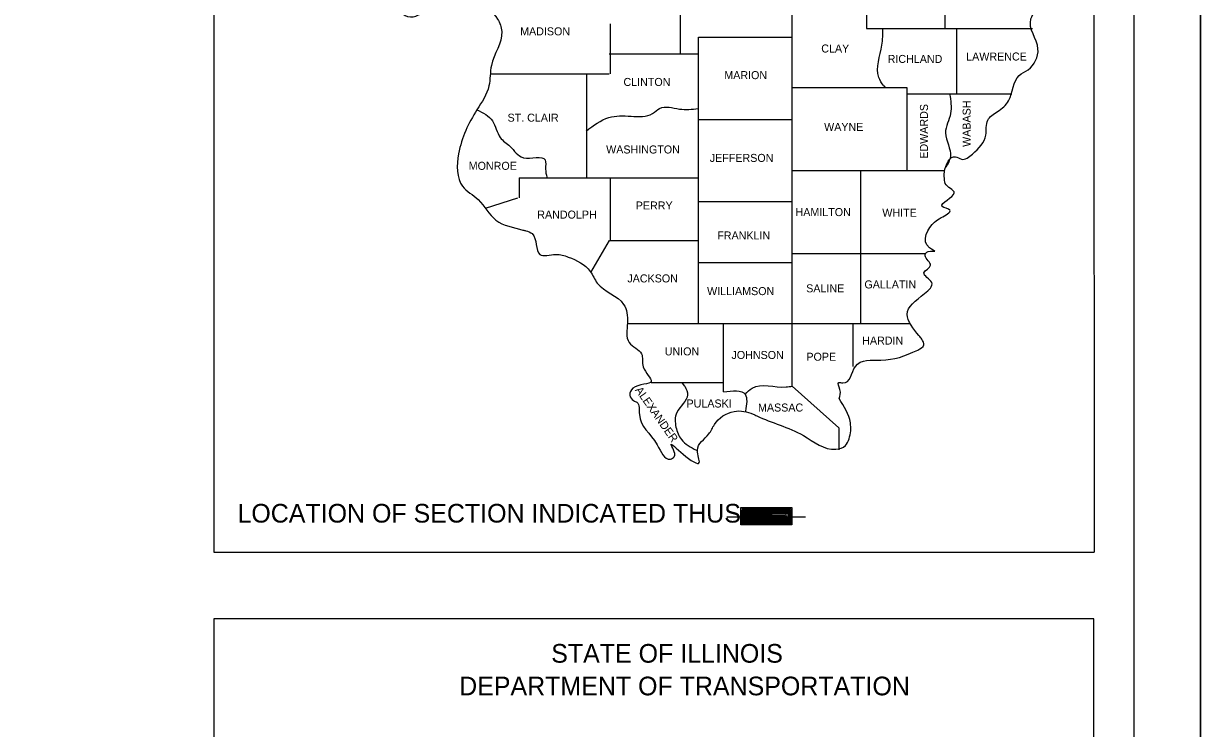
# Model space of a CAD drawing. Extents: x 0 to 2.83, y 0 to 1.83.
# Drawn here: x 2.098 to 2.833, y 0.651 to 1.091 of the extents above; entities that cross this region are included whole.
import ezdxf

# ---------------------------------------------------------------- set-up
doc = ezdxf.new("R2010")
doc.units = 0
doc.layers.add('SH_General_Details', color=7, linetype='Continuous')
doc.layers.add('SH_Printer_Plotting_Border', color=7, linetype='Continuous')

msp = doc.modelspace()

# ---------------------------------------------------------------- linework, layer by layer
at = {"layer": 'SH_General_Details'}
for p, q in [((2.79167, 1.79167), (2.79167, 0.04167)), ((2.21667, 1.63824), (2.21667, 0.76108)), ((2.76667, 1.63824), (2.76682, 0.76108)), ((2.50813, 1.14105), (2.50813, 1.07255)), ((2.62453, 1.13623), (2.62453, 1.08826)), ((2.67364, 1.13623), (2.67364, 1.08826)), ((2.57818, 0.86489), (2.57818, 1.09671)), ((2.46434, 1.09121), (2.46434, 1.05989)), ((2.51966, 0.90423), (2.51966, 1.08294)), ((2.51966, 1.08294), (2.57818, 1.08294)), ((2.62453, 1.08826), (2.72832, 1.08826)), ((2.68078, 1.08826), (2.68078, 1.04739)), ((2.46379, 1.07255), (2.51969, 1.07255)), ((2.38953, 1.05992), (2.46389, 1.05992)), ((2.44969, 1.05992), (2.44969, 0.99494)), ((2.63535, 1.05244), (2.6364, 1.05121)), ((2.57818, 1.05144), (2.64981, 1.05144)), ((2.64981, 1.05144), (2.64981, 0.99959)), ((2.64981, 1.04739), (2.71547, 1.04739)), ((2.51966, 1.03142), (2.57821, 1.03142)), ((2.40755, 0.99494), (2.51966, 0.99494)), ((2.40755, 0.99494), (2.40755, 0.98258)), ((2.46434, 0.99494), (2.46434, 0.95584)), ((2.57818, 0.99967), (2.67323, 0.99967)), ((2.62079, 0.99967), (2.62079, 0.90395)), ((2.38649, 0.97612), (2.40664, 0.9826)), ((2.51966, 0.98015), (2.57818, 0.98015)), ((2.45237, 0.93594), (2.46407, 0.95584)), ((2.46407, 0.95584), (2.51969, 0.95584)), ((2.51966, 0.94207), (2.57818, 0.94207)), ((2.57818, 0.94781), (2.66174, 0.94781)), ((2.47528, 0.90395), (2.65215, 0.90395)), ((2.53516, 0.86134), (2.53516, 0.90374)), ((2.61611, 0.90395), (2.61611, 0.87718)), ((2.48998, 0.86717), (2.53516, 0.86717)), ((2.51116, 0.86479), (2.50961, 0.86666)), ((2.57818, 0.86489), (2.60741, 0.83879)), ((2.60741, 0.83879), (2.60741, 0.825)), ((2.51829, 0.82487), (2.51906, 0.82466)), ((2.53741, 0.7833), (2.5866, 0.7833)), ((2.21667, 0.76108), (2.76682, 0.76108))]:
    msp.add_line(p, q, dxfattribs=at)
for points in [[(0, 1.83333), (2.83333, 1.83333), (2.83333, 0), (0, 0)], [(2.54615, 0.77829), (2.54615, 0.78898), (2.57804, 0.78898), (2.57804, 0.77829)], [(2.21667, 0.3993), (2.76667, 0.3993), (2.76667, 0.7195), (2.21667, 0.7195)]]:
    msp.add_lwpolyline(points, close=True, dxfattribs=at)
msp.add_lwpolyline([(2.54662, 0.78831), (2.57737, 0.78821), (2.57751, 0.77879), (2.54677, 0.77879), (2.54677, 0.7875), (2.57679, 0.78739), (2.57693, 0.77921), (2.54751, 0.77934), (2.54731, 0.78685), (2.57633, 0.78672), (2.57633, 0.77979), (2.54805, 0.78002), (2.54795, 0.78631), (2.5758, 0.78603), (2.5758, 0.78034), (2.54879, 0.78042), (2.54839, 0.78572), (2.57536, 0.78536), (2.57516, 0.78088), (2.54952, 0.78101), (2.54884, 0.78509), (2.57428, 0.78481), (2.57456, 0.78115), (2.55011, 0.78142), (2.54956, 0.78463), (2.57353, 0.78409), (2.57387, 0.78179), (2.55045, 0.78183), (2.55056, 0.78413), (2.57294, 0.7836), (2.57314, 0.78218), (2.55113, 0.7821), (2.55133, 0.78368), (2.57251, 0.783), (2.57256, 0.78247), (2.55187, 0.78247), (2.55194, 0.783), (2.57182, 0.78273)], dxfattribs=at)
for points in [[(2.3524, 1.62723), (2.35296, 1.622), (2.37512, 1.60586), (2.37825, 1.58956), (2.38842, 1.5807), (2.40554, 1.56862), (2.40674, 1.55772), (2.40728, 1.5465), (2.40343, 1.5291), (2.39692, 1.51972), (2.38722, 1.51423), (2.383, 1.50426), (2.37953, 1.49252), (2.36863, 1.4835), (2.36065, 1.48256), (2.35874, 1.48222), (2.3285, 1.46997), (2.29874, 1.46465), (2.29159, 1.4525), (2.29039, 1.43729), (2.29499, 1.43028), (2.3024, 1.42665), (2.30707, 1.41314), (2.30798, 1.40555), (2.30331, 1.39456), (2.29223, 1.383), (2.2817, 1.35571), (2.25092, 1.34246), (2.25331, 1.32887), (2.24726, 1.3145), (2.24551, 1.31265), (2.23828, 1.29947), (2.23608, 1.2863), (2.2359, 1.27313), (2.24139, 1.25513), (2.24176, 1.24584), (2.25047, 1.22744), (2.25376, 1.21443), (2.26887, 1.1999), (2.28408, 1.18824), (2.29187, 1.17533), (2.31136, 1.16604), (2.31924, 1.15751), (2.32694, 1.14484), (2.33034, 1.12955), (2.33051, 1.12702), (2.33326, 1.0995), (2.33629, 1.09644), (2.34298, 1.09603), (2.35773, 1.10667), (2.36376, 1.10624), (2.3941, 1.09418), (2.39665, 1.08648), (2.39016, 1.06529), (2.38868, 1.05244), (2.38117, 1.03759), (2.36973, 1.01005), (2.3722, 0.98971), (2.38191, 0.98142), (2.39298, 0.96859), (2.40993, 0.96242), (2.41176, 0.96192), (2.4157, 0.96015), (2.42046, 0.94714), (2.43045, 0.94714), (2.43824, 0.94554), (2.45197, 0.93658), (2.45637, 0.92924), (2.47285, 0.91597), (2.47524, 0.9045), (2.47634, 0.89216), (2.48403, 0.88508), (2.48513, 0.87688), (2.49008, 0.86784), (2.47854, 0.86354), (2.47671, 0.85923), (2.47908, 0.85585), (2.48102, 0.85484), (2.48266, 0.84723), (2.49383, 0.82816), (2.50208, 0.81936), (2.50446, 0.8208), (2.50245, 0.82841), (2.50996, 0.8224), (2.52012, 0.81709), (2.51893, 0.82468), (2.52608, 0.835), (2.52956, 0.8409), (2.54192, 0.8491), (2.55373, 0.84741), (2.55603, 0.84631), (2.58515, 0.83406), (2.6055, 0.82545), (2.61143, 0.82781), (2.61373, 0.83203), (2.61456, 0.842), (2.60749, 0.85712)], [(2.60749, 0.85712), (2.60805, 0.86286), (2.60724, 0.86717), (2.60979, 0.86692), (2.61767, 0.87721), (2.63361, 0.88118), (2.65661, 0.88743), (2.66044, 0.89064), (2.65916, 0.89419), (2.65742, 0.89647), (2.65001, 0.90973), (2.6609, 0.92273), (2.66539, 0.92958), (2.66054, 0.93573), (2.66465, 0.94039), (2.66127, 0.94638), (2.66319, 0.94892), (2.6674, 0.94917), (2.66402, 0.95129), (2.66713, 0.96733), (2.67134, 0.97019), (2.67675, 0.97484), (2.6719, 0.97721), (2.67949, 0.98558), (2.67381, 0.99156), (2.67344, 0.99334), (2.67327, 0.99882), (2.68023, 1.00821), (2.68389, 1.00668), (2.69085, 1.00989), (2.69918, 1.02171), (2.70039, 1.031), (2.70652, 1.03641), (2.7134, 1.04316), (2.71999, 1.05896), (2.72558, 1.06257), (2.7318, 1.07551), (2.72741, 1.09426), (2.72915, 1.09966), (2.72246, 1.10802), (2.72072, 1.11816), (2.71742, 1.12144), (2.71559, 1.12305), (2.71228, 1.12837), (2.71879, 1.14281), (2.71751, 1.14839), (2.71761, 1.15573), (2.7227, 1.16052)], [(2.63535, 1.05244), (2.63232, 1.05777), (2.63425, 1.07796), (2.63489, 1.088)], [(2.67654, 1.04739), (2.67718, 1.03522), (2.67398, 1.02306), (2.67709, 1.00836), (2.67416, 1.00152)], [(2.38112, 1.03747), (2.39089, 1.03058), (2.39574, 1.02018), (2.40177, 1.0147), (2.41022, 1.0076), (2.42377, 1.00618), (2.42403, 1.00043), (2.42485, 0.99544)], [(2.44947, 1.02425), (2.46359, 1.03268), (2.47751, 1.03354), (2.49096, 1.03522), (2.49527, 1.03843), (2.50773, 1.03801), (2.51936, 1.03826)], [(2.51116, 0.86479), (2.5128, 0.85948), (2.50602, 0.84842), (2.50556, 0.83921), (2.50896, 0.83152), (2.51829, 0.82487)], [(2.53516, 0.86134), (2.54879, 0.85981), (2.54906, 0.84934)], [(2.54879, 0.85973), (2.5531, 0.86363), (2.57435, 0.86437), (2.57818, 0.86489)]]:
    msp.add_spline(points, degree=3, dxfattribs=at)
at = {"layer": 'SH_Printer_Plotting_Border'}
msp.add_lwpolyline([(0, 0), (2.83333, 0), (2.83333, 1.83333), (0, 1.83333)], close=True, dxfattribs=at)

# ---------------------------------------------------------------- texts
at = {"layer": 'SH_General_Details'}
for s, height, p in [('MADISON', 0.005, (2.40816, 1.08402)), ('CLAY', 0.005, (2.59635, 1.07331)), ('RICHLAND', 0.005, (2.63785, 1.06679)), ('LAWRENCE', 0.005, (2.68691, 1.06831)), ('MARION', 0.005, (2.53576, 1.05668)), ('CLINTON', 0.005, (2.47274, 1.05242)), ('ST. CLAIR', 0.005, (2.40029, 1.03009)), ('WAYNE', 0.005, (2.59813, 1.02434)), ('WASHINGTON', 0.005, (2.46192, 1.01023)), ('JEFFERSON', 0.005, (2.52668, 1.00497)), ('MONROE', 0.005, (2.37601, 1.00002)), ('PERRY', 0.005, (2.48041, 0.97524)), ('RANDOLPH', 0.005, (2.41887, 0.96955)), ('HAMILTON', 0.005, (2.58027, 0.97112)), ('WHITE', 0.005, (2.63449, 0.97068)), ('FRANKLIN', 0.005, (2.53137, 0.9565)), ('JACKSON', 0.005, (2.47517, 0.92968)), ('WILLIAMSON', 0.005, (2.52499, 0.92175)), ('SALINE', 0.005, (2.58694, 0.92347)), ('GALLATIN', 0.005, (2.62333, 0.92592)), ('HARDIN', 0.005, (2.62193, 0.89085)), ('UNION', 0.005, (2.49851, 0.88409)), ('JOHNSON', 0.005, (2.54024, 0.88186)), ('POPE', 0.005, (2.58706, 0.88076)), ('PULASKI', 0.005, (2.51213, 0.85154)), ('MASSAC', 0.005, (2.55681, 0.84902)), ('LOCATION OF SECTION INDICATED THUS: -', 0.0116667, (2.23149, 0.77965)), ('STATE OF ILLINOIS', 0.0116667, (2.42758, 0.69212)), ('DEPARTMENT OF TRANSPORTATION', 0.0116667, (2.37004, 0.67174))]:
    msp.add_text(s, height=height, dxfattribs=at).set_placement(p)
for s, rotation, p in [('EDWARDS', 90, (2.66302, 1.00697)), ('WABASH', 90, (2.68968, 1.01434)), ('ALEXANDER', 305.15967, (2.47979, 0.86241))]:
    msp.add_text(s, height=0.005, rotation=rotation, dxfattribs=at).set_placement(p)

doc.saveas('drawing.dxf')
